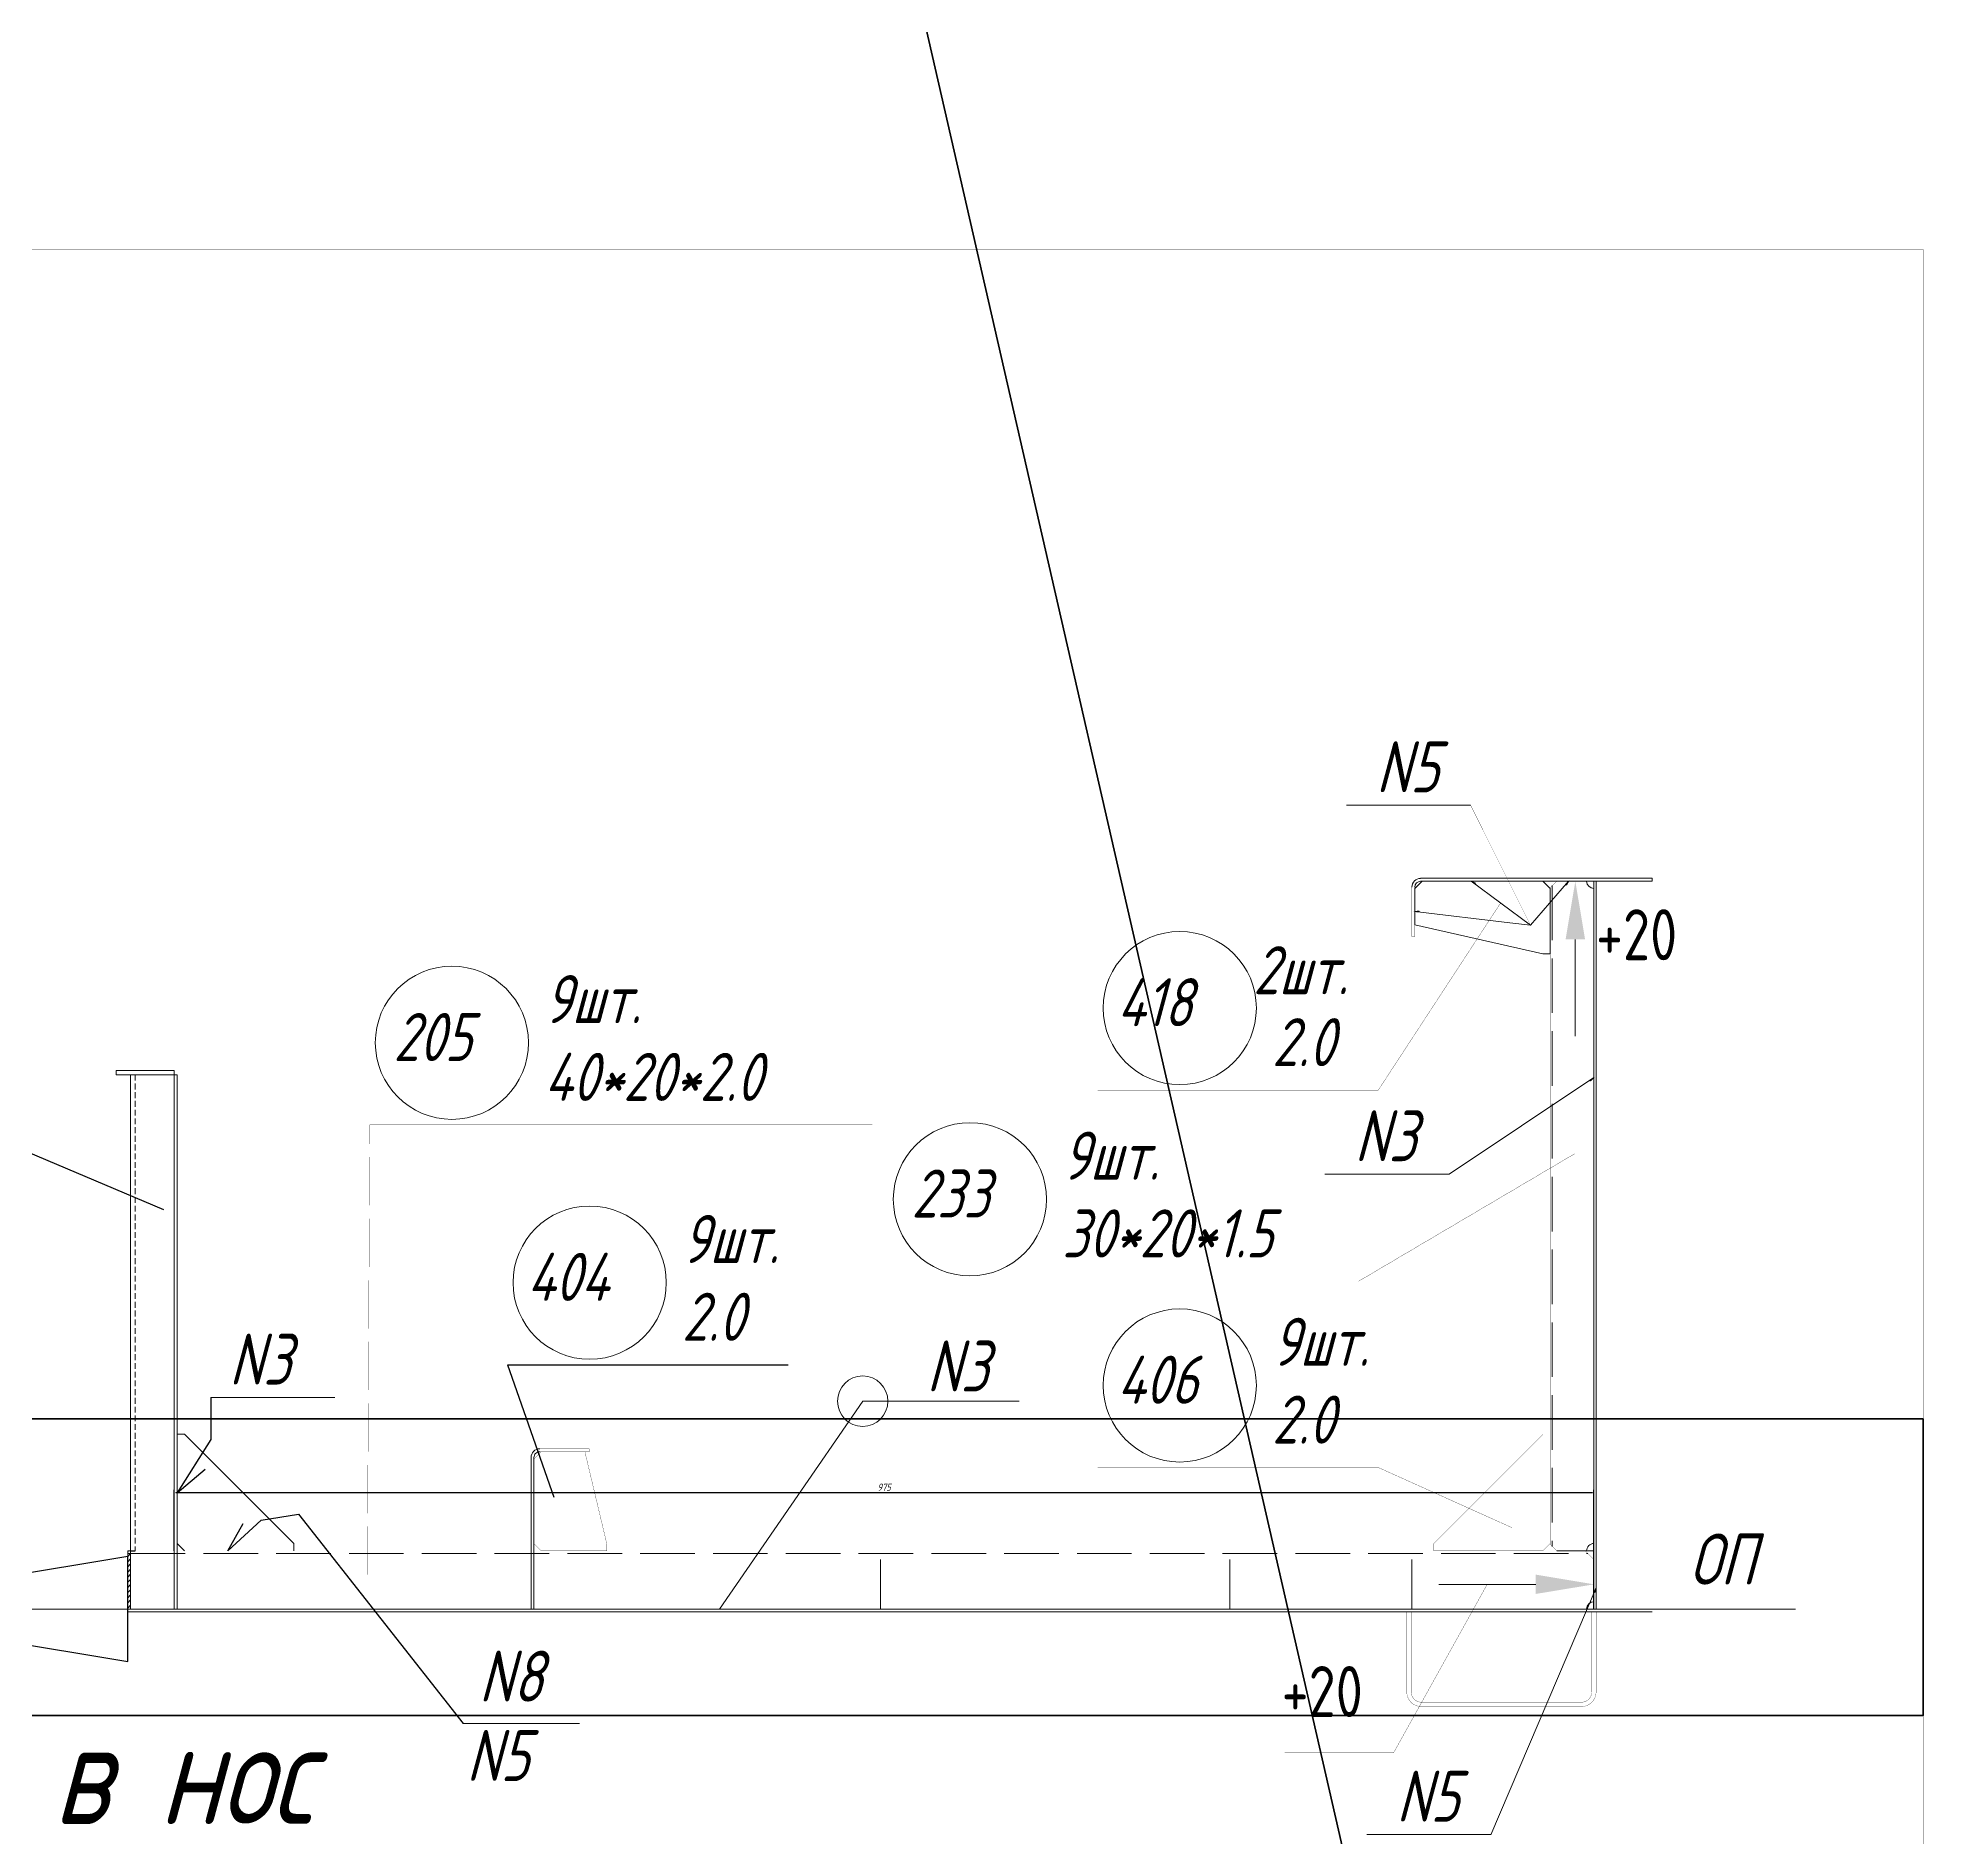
# Model space of a CAD drawing. Header units: millimetres. Extents: x 77380 to 135900, y -26587 to 17301.
# Drawn here: x 126146 to 127459, y 2933 to 4169 of the extents above; entities that cross this region are included whole.
import ezdxf

# ---------------------------------------------------------------- set-up
doc = ezdxf.new("R2010")
doc.units = ezdxf.units.MM
for name, pattern in [('K5LT32768', [0]), ('K5LT32769', [50, 37.5, -12.5]), ('K5LT32770', [0]), ('K5LT32772', [0]), ('K5LT32773', [50, 37.5, -12.5]), ('K5LT32780', [0]), ('K5LT32784', [850.2, 600, -125, 0.2, -125]), ('K5LT32789', [340.2, 240, -50, 0.2, -50]), ('K5LT32790', [0]), ('K5LT32831', [0]), ('K5LT32835', [0]), ('K5LT_DASHED', [6, 4, -2]), ('K5LT_THIN', [0])]:
    doc.linetypes.add(name, pattern=pattern)
doc.layers.add('РАЗМЕРЫ', color=3, linetype='Continuous', lineweight=25)
doc.styles.add('KDIMTEXTSTYLE', font='GOST_AU.SHX', dxfattribs={"width": 0.96, "oblique": 15, "height": 5})
doc.styles.add('KTEXTSTYLE', font='GOST_AU.SHX', dxfattribs={"width": 0.96, "height": 5})
doc.dimstyles.new('KDIMSTYLE (1.00)', dxfattribs={"dimtxt": 5, "dimasz": 1, "dimexe": 2, "dimexo": 0, "dimgap": 1, "dimtad": 1, "dimtxsty": 'KDIMTEXTSTYLE', "dimsah": 1, "dimcen": 0, "dimdle": 1, "dimadec": 0, "dimazin": 0, "dimtfac": 0.667, "dimtmove": 0, "dimatfit": 3, "dimfxl": 1, "dimtvp": 1, "dimtolj": 1, "dimtzin": 0, "dimarcsym": 0})

# ---------------------------------------------------------------- blocks, each defined once
blk = doc.blocks.new('U93')
blk.add_hatch(color=7).paths.add_polyline_path([(126663.1, 18180.4), (126649.7, 18180.4), (126656.4, 18220.4)])
at = {"color": 7, "linetype": 'K5LT32831', "lineweight": 9}
blk.add_line((126656.4, 18180.4), (126656.4, 18113.9), dxfattribs=at)
blk = doc.blocks.new('U96')
blk.add_hatch(color=7).paths.add_polyline_path([(126629.2, 17730.8), (126629.2, 17744.1), (126669.2, 17737.4)])
at = {"color": 7, "linetype": 'K5LT32831', "lineweight": 9}
blk.add_line((126629.2, 17737.4), (126562.6, 17737.4), dxfattribs=at)
blk = doc.blocks.new('U118')
at = {"color": 7, "linetype": 'K5LT_THIN', "lineweight": 18}
for p, q in [((126569.7, 18019.1), (126669.2, 18085.5)), ((126669.2, 18085.5), (126665.8, 18083.3))]:
    blk.add_line(p, q, dxfattribs=at)
at = {"color": 7, "linetype": 'K5LT32835', "lineweight": 18}
for p, q in [((126666.7, 18083.7), (126666.7, 18083.9)), ((126666.7, 18083.8), (126666.7, 18083.8)), ((126667.3, 18083.7), (126666.7, 18083.8)), ((126667.4, 18083.7), (126666.7, 18083.8)), ((126667.3, 18083.6), (126666.7, 18083.7)), ((126666.8, 18083.6), (126666.9, 18084)), ((126666.8, 18083.7), (126666.8, 18083.9)), ((126667.4, 18083.8), (126666.8, 18083.9)), ((126667.5, 18083.8), (126666.8, 18083.9)), ((126667.2, 18083.5), (126666.8, 18083.6)), ((126667.2, 18083.5), (126666.8, 18083.6)), ((126666.9, 18083.4), (126667, 18084.1)), ((126666.9, 18083.5), (126667, 18084)), ((126667.5, 18083.9), (126666.9, 18084)), ((126667.1, 18083.4), (126666.9, 18083.5)), ((126667.1, 18083.4), (126666.9, 18083.4)), ((126667, 18083.3), (126667.2, 18084.2)), ((126667, 18083.4), (126667.1, 18084.1)), ((126667.6, 18083.9), (126667, 18084)), ((126667, 18083.3), (126667, 18083.3)), ((126667.1, 18083.4), (126667.3, 18084.2)), ((126667.6, 18084), (126667.1, 18084.1)), ((126667.7, 18084), (126667.1, 18084.1)), ((126667.2, 18083.5), (126667.3, 18084.3)), ((126667.8, 18084.1), (126667.2, 18084.2)), ((126667.3, 18083.7), (126667.5, 18084.4)), ((126667.3, 18083.6), (126667.4, 18084.3)), ((126667.8, 18084.1), (126667.3, 18084.2)), ((126667.4, 18083.8), (126667.6, 18084.4)), ((126667.9, 18084.2), (126667.4, 18084.3)), ((126667.9, 18084.2), (126667.4, 18084.3)), ((126667.5, 18083.8), (126667.6, 18084.5)), ((126668, 18084.3), (126667.5, 18084.4)), ((126667.6, 18083.9), (126667.7, 18084.5)), ((126668, 18084.4), (126667.6, 18084.4)), ((126667.7, 18084), (126667.8, 18084.6)), ((126667.7, 18084.1), (126667.9, 18084.6)), ((126668.1, 18084.4), (126667.7, 18084.5)), ((126668.1, 18084.5), (126667.7, 18084.5)), ((126667.8, 18084.2), (126667.9, 18084.7)), ((126668.2, 18084.5), (126667.8, 18084.6)), ((126667.9, 18084.2), (126668, 18084.7)), ((126668.2, 18084.6), (126667.9, 18084.6)), ((126668, 18084.3), (126668.1, 18084.8)), ((126668.3, 18084.6), (126668, 18084.7)), ((126668.3, 18084.7), (126668, 18084.7)), ((126668.1, 18084.4), (126668.2, 18084.8)), ((126668.4, 18084.7), (126668.1, 18084.8)), ((126668.2, 18084.5), (126668.2, 18084.9)), ((126668.2, 18084.6), (126668.3, 18084.9)), ((126668.5, 18084.8), (126668.2, 18084.8)), ((126668.3, 18084.6), (126668.4, 18085)), ((126668.5, 18084.8), (126668.3, 18084.9)), ((126668.6, 18084.9), (126668.3, 18084.9)), ((126668.4, 18084.7), (126668.5, 18085)), ((126668.6, 18084.9), (126668.4, 18085)), ((126668.5, 18084.8), (126668.5, 18085.1)), ((126668.7, 18085), (126668.5, 18085)), ((126668.6, 18085), (126668.7, 18085.2)), ((126668.6, 18084.9), (126668.6, 18085.1)), ((126668.7, 18085.1), (126668.6, 18085.1)), ((126668.8, 18085.1), (126668.6, 18085.1)), ((126668.7, 18085), (126668.8, 18085.2)), ((126668.8, 18085.2), (126668.7, 18085.2)), ((126668.8, 18085.1), (126668.8, 18085.3)), ((126668.9, 18085.2), (126668.8, 18085.2)), ((126668.9, 18085.2), (126668.9, 18085.3)), ((126668.9, 18085.3), (126668.9, 18085.3)), ((126669, 18085.3), (126668.9, 18085.3)), ((126669, 18085.3), (126669, 18085.4)), ((126669, 18085.4), (126669, 18085.4)), ((126669, 18085.4), (126669, 18085.4)), ((126669.1, 18085.5), (126669.1, 18085.5)), ((126669.1, 18085.4), (126669.1, 18085.4))]:
    blk.add_line(p, q, dxfattribs=at)
at = {"color": 7, "linetype": 'K5LT32835', "const_width": 0.18}
blk.add_lwpolyline([(126666.7, 18083.8), (126669.2, 18085.5), (126667, 18083.3)], close=True, dxfattribs=at)
blk = doc.blocks.new('U124')
at = {"color": 7, "linetype": 'K5LT_THIN', "lineweight": 18}
for p, q in [((126598.4, 17565.4), (126670.7, 17735)), ((126670.7, 17735), (126669.1, 17731.3))]:
    blk.add_line(p, q, dxfattribs=at)
at = {"color": 7, "linetype": 'K5LT32835', "lineweight": 18}
for p, q in [((126670.2, 17732.6), (126669.5, 17732.3)), ((126670.1, 17732.5), (126669.5, 17732.3)), ((126669.6, 17732.1), (126669.5, 17732.4)), ((126670.1, 17732.4), (126669.5, 17732.2)), ((126669.6, 17732.2), (126669.5, 17732.3)), ((126669.5, 17732.2), (126669.5, 17732.2)), ((126670.2, 17732.8), (126669.6, 17732.6)), ((126670.2, 17732.7), (126669.6, 17732.4)), ((126670.2, 17732.7), (126669.6, 17732.5)), ((126669.7, 17732.1), (126669.6, 17732.5)), ((126669.8, 17732.1), (126669.6, 17732.5)), ((126670.1, 17732.4), (126669.6, 17732.2)), ((126670.2, 17733), (126669.7, 17732.7)), ((126670.3, 17733), (126669.7, 17732.8)), ((126670.2, 17732.9), (126669.7, 17732.7)), ((126670, 17732), (126669.7, 17732.8)), ((126670, 17732), (126669.7, 17732.7)), ((126669.9, 17732), (126669.7, 17732.6)), ((126670.1, 17732.3), (126669.7, 17732.1)), ((126670.3, 17733.3), (126669.8, 17733.1)), ((126670.3, 17733.2), (126669.8, 17733)), ((126670.3, 17733.1), (126669.8, 17732.9)), ((126670.1, 17732.2), (126669.8, 17733)), ((126670.1, 17732.3), (126669.8, 17733)), ((126670.1, 17732.1), (126669.8, 17732.9)), ((126670.1, 17732.2), (126669.8, 17732.1)), ((126670.3, 17733.4), (126669.9, 17733.2)), ((126670.2, 17732.7), (126669.9, 17733.3)), ((126670.3, 17733.3), (126669.9, 17733.2)), ((126670.2, 17732.6), (126669.9, 17733.2)), ((126670.1, 17732.5), (126669.9, 17733.1)), ((126670, 17732.1), (126669.9, 17732)), ((126670.1, 17732.1), (126669.9, 17732.1)), ((126670.4, 17733.6), (126670, 17733.4)), ((126670.4, 17733.6), (126670, 17733.5)), ((126670.2, 17732.9), (126670, 17733.5)), ((126670.2, 17733), (126670, 17733.5)), ((126670.3, 17733.5), (126670, 17733.3)), ((126670.2, 17732.8), (126670, 17733.4)), ((126670, 17732), (126670, 17732)), ((126670.4, 17733.9), (126670.1, 17733.7)), ((126670.3, 17733.4), (126670.1, 17733.8)), ((126670.4, 17733.8), (126670.1, 17733.7)), ((126670.3, 17733.2), (126670.1, 17733.7)), ((126670.4, 17733.7), (126670.1, 17733.6)), ((126670.3, 17733.1), (126670.1, 17733.6)), ((126670.5, 17734.1), (126670.2, 17734)), ((126670.5, 17734), (126670.2, 17733.9)), ((126670.3, 17733.5), (126670.2, 17733.9)), ((126670.4, 17733.6), (126670.2, 17733.9)), ((126670.4, 17733.9), (126670.2, 17733.8)), ((126670.5, 17734.3), (126670.3, 17734.2)), ((126670.4, 17733.9), (126670.3, 17734.2)), ((126670.5, 17734.2), (126670.3, 17734.1)), ((126670.5, 17734.2), (126670.3, 17734.2)), ((126670.4, 17733.8), (126670.3, 17734.1)), ((126670.4, 17733.7), (126670.3, 17734)), ((126670.5, 17734.5), (126670.4, 17734.4)), ((126670.6, 17734.5), (126670.4, 17734.5)), ((126670.5, 17734.1), (126670.4, 17734.4)), ((126670.5, 17734.3), (126670.4, 17734.4)), ((126670.5, 17734.4), (126670.4, 17734.3)), ((126670.5, 17734), (126670.4, 17734.3)), ((126670.6, 17734.6), (126670.5, 17734.7)), ((126670.6, 17734.7), (126670.5, 17734.6)), ((126670.6, 17734.5), (126670.5, 17734.6)), ((126670.6, 17734.6), (126670.5, 17734.6)), ((126670.5, 17734.4), (126670.5, 17734.5)), ((126670.6, 17734.8), (126670.6, 17734.9)), ((126670.6, 17734.9), (126670.6, 17734.9)), ((126670.6, 17734.9), (126670.6, 17734.9)), ((126670.6, 17734.7), (126670.6, 17734.8)), ((126670.6, 17734.8), (126670.6, 17734.7)), ((126670.6, 17734.8), (126670.6, 17734.8))]:
    blk.add_line(p, q, dxfattribs=at)
at = {"color": 7, "linetype": 'K5LT32835', "const_width": 0.18}
blk.add_lwpolyline([(126669.5, 17732.2), (126670.7, 17735), (126670, 17732)], close=True, dxfattribs=at)
blk = doc.blocks.new('U126')
at = {"color": 7, "linetype": 'K5LT32835', "lineweight": 18}
for p, q in [((126546.1, 18199.6), (126546.1, 18199.6)), ((126546.1, 18199.6), (126546.2, 18199.6)), ((126546.2, 18199.6), (126546.2, 18199.6)), ((126546.2, 18199.6), (126546.2, 18199.6)), ((126546.4, 18199.6), (126546.3, 18199.6)), ((126546.3, 18199.6), (126546.3, 18199.6)), ((126546.5, 18199.7), (126546.4, 18199.6)), ((126546.4, 18199.6), (126546.4, 18199.6)), ((126546.6, 18199.7), (126546.5, 18199.6)), ((126546.5, 18199.7), (126546.6, 18199.6)), ((126546.5, 18199.7), (126546.5, 18199.6)), ((126546.8, 18199.7), (126546.6, 18199.6)), ((126546.7, 18199.7), (126546.6, 18199.6)), ((126546.6, 18199.7), (126546.7, 18199.5)), ((126546.9, 18199.7), (126546.7, 18199.5)), ((126546.7, 18199.7), (126546.8, 18199.5)), ((126547, 18199.7), (126546.8, 18199.5)), ((126546.8, 18199.7), (126547, 18199.5)), ((126546.8, 18199.7), (126546.9, 18199.5)), ((126547.1, 18199.7), (126546.9, 18199.5)), ((126546.9, 18199.7), (126547.1, 18199.5)), ((126547.3, 18199.7), (126547, 18199.5)), ((126547, 18199.7), (126547.1, 18199.5)), ((126547.4, 18199.7), (126547.1, 18199.5)), ((126547.1, 18199.7), (126547.3, 18199.5)), ((126547.1, 18199.7), (126547.2, 18199.5)), ((126547.5, 18199.7), (126547.2, 18199.5)), ((126547.2, 18199.7), (126547.4, 18199.5)), ((126547.6, 18199.7), (126547.3, 18199.5)), ((126547.3, 18199.7), (126547.5, 18199.5)), ((126547.8, 18199.8), (126547.4, 18199.5)), ((126547.7, 18199.8), (126547.4, 18199.5)), ((126547.4, 18199.7), (126547.7, 18199.4)), ((126547.4, 18199.7), (126547.6, 18199.4)), ((126547.9, 18199.8), (126547.5, 18199.4)), ((126547.5, 18199.7), (126547.8, 18199.4)), ((126548.1, 18199.8), (126547.6, 18199.4)), ((126547.6, 18199.7), (126547.9, 18199.4)), ((126548.2, 18199.8), (126547.7, 18199.4)), ((126547.7, 18199.8), (126548, 18199.4)), ((126547.7, 18199.7), (126547.9, 18199.4)), ((126548.3, 18199.8), (126547.8, 18199.4)), ((126547.8, 18199.8), (126548.1, 18199.4)), ((126548.4, 18199.8), (126547.9, 18199.4)), ((126547.9, 18199.8), (126548.2, 18199.4)), ((126548.5, 18199.8), (126548, 18199.4)), ((126548, 18199.8), (126548.3, 18199.4)), ((126548.6, 18199.8), (126548.1, 18199.4)), ((126548.1, 18199.8), (126548.5, 18199.3)), ((126548.1, 18199.8), (126548.4, 18199.3)), ((126548.7, 18199.8), (126548.2, 18199.4)), ((126548.2, 18199.8), (126548.6, 18199.3)), ((126549, 18199.9), (126548.3, 18199.4)), ((126548.9, 18199.8), (126548.3, 18199.4)), ((126548.3, 18199.8), (126548.7, 18199.3)), ((126549.1, 18199.9), (126548.4, 18199.3)), ((126548.4, 18199.8), (126548.8, 18199.3)), ((126548.4, 18199.8), (126548.7, 18199.3)), ((126549.1, 18199.8), (126548.5, 18199.3)), ((126548.5, 18199.8), (126548.9, 18199.3)), ((126548.6, 18199.8), (126549, 18199.3)), ((126549.1, 18199.7), (126548.6, 18199.3)), ((126548.7, 18199.8), (126549.1, 18199.4)), ((126548.7, 18199.8), (126549.1, 18199.3)), ((126549.1, 18199.6), (126548.7, 18199.3)), ((126548.8, 18199.8), (126549.1, 18199.5)), ((126549.1, 18199.5), (126548.8, 18199.3)), ((126548.9, 18199.8), (126549.1, 18199.6)), ((126549.1, 18199.4), (126548.9, 18199.3)), ((126549, 18199.9), (126549.1, 18199.8)), ((126549, 18199.9), (126549.1, 18199.7)), ((126549.1, 18199.4), (126549, 18199.3)), ((126549.1, 18199.9), (126549.1, 18199.9)), ((126549.1, 18199.3), (126549.1, 18199.3))]:
    blk.add_line(p, q, dxfattribs=at)
at = {"color": 7, "linetype": 'K5LT_THIN', "lineweight": 18}
for p, q in [((126546.1, 18199.6), (126550, 18199.2)), ((126611.4, 18191.9), (126546.1, 18199.6))]:
    blk.add_line(p, q, dxfattribs=at)
at = {"color": 7, "linetype": 'K5LT32835', "const_width": 0.18}
blk.add_lwpolyline([(126549.1, 18199.3), (126546.1, 18199.6), (126549.1, 18199.9)], close=True, dxfattribs=at)
blk = doc.blocks.new('U127')
at = {"color": 7, "linetype": 'K5LT32835', "lineweight": 18}
for p, q in [((126585, 18220.4), (126584.9, 18220.4)), ((126585.1, 18220.4), (126585, 18220.4)), ((126585, 18220.4), (126585.1, 18220.3)), ((126585, 18220.4), (126585, 18220.4)), ((126585.2, 18220.3), (126585.1, 18220.3)), ((126585.1, 18220.3), (126585.1, 18220.3)), ((126585.3, 18220.3), (126585.2, 18220.3)), ((126585.2, 18220.3), (126585.2, 18220.2)), ((126585.4, 18220.2), (126585.2, 18220.2)), ((126585.3, 18220.3), (126585.3, 18220.2)), ((126585.5, 18220.2), (126585.3, 18220.2)), ((126585.3, 18220.2), (126585.3, 18220.1)), ((126585.4, 18220.2), (126585.4, 18220.1)), ((126585.7, 18220.1), (126585.4, 18220)), ((126585.6, 18220.1), (126585.4, 18220.1)), ((126585.5, 18220.2), (126585.6, 18220)), ((126585.5, 18220.2), (126585.5, 18220)), ((126585.8, 18220), (126585.5, 18220)), ((126585.6, 18220.1), (126585.6, 18219.9)), ((126585.9, 18220), (126585.6, 18219.9)), ((126585.7, 18220.1), (126585.8, 18219.8)), ((126585.7, 18220.1), (126585.7, 18219.9)), ((126586.1, 18219.9), (126585.7, 18219.8)), ((126586, 18219.9), (126585.7, 18219.9)), ((126585.8, 18220), (126585.8, 18219.8)), ((126586.2, 18219.8), (126585.8, 18219.8)), ((126585.9, 18220), (126586, 18219.6)), ((126585.9, 18220), (126585.9, 18219.7)), ((126586.3, 18219.8), (126585.9, 18219.7)), ((126586, 18219.9), (126586.1, 18219.6)), ((126586.5, 18219.7), (126586, 18219.6)), ((126586.4, 18219.7), (126586, 18219.7)), ((126586.1, 18219.9), (126586.1, 18219.5)), ((126586.6, 18219.6), (126586.1, 18219.6)), ((126586.2, 18219.9), (126586.2, 18219.5)), ((126586.2, 18219.8), (126586.3, 18219.4)), ((126586.7, 18219.6), (126586.2, 18219.5)), ((126586.8, 18219.5), (126586.2, 18219.5)), ((126586.3, 18219.8), (126586.4, 18219.4)), ((126586.9, 18219.5), (126586.3, 18219.4)), ((126586.4, 18219.8), (126586.4, 18219.3)), ((126586.4, 18219.7), (126586.5, 18219.3)), ((126587, 18219.4), (126586.4, 18219.4)), ((126586.5, 18219.7), (126586.6, 18219.2)), ((126587.1, 18219.4), (126586.5, 18219.3)), ((126587.2, 18219.3), (126586.5, 18219.2)), ((126586.6, 18219.7), (126586.6, 18219.2)), ((126586.6, 18219.6), (126586.7, 18219.1)), ((126587.3, 18219.3), (126586.6, 18219.2)), ((126586.7, 18219.6), (126586.8, 18219.1)), ((126587.5, 18219.2), (126586.7, 18219.1)), ((126587.4, 18219.2), (126586.7, 18219.1)), ((126586.8, 18219.6), (126586.9, 18219)), ((126586.8, 18219.5), (126586.9, 18218.9)), ((126587.6, 18219.2), (126586.8, 18219)), ((126586.9, 18219.5), (126587, 18218.9)), ((126587.6, 18219.1), (126586.9, 18219)), ((126587, 18219.5), (126587.1, 18218.8)), ((126587.6, 18219), (126587, 18218.9)), ((126587.5, 18218.9), (126587, 18218.9)), ((126587.1, 18219.4), (126587.2, 18218.7)), ((126587.1, 18219.4), (126587.1, 18218.8)), ((126587.5, 18218.9), (126587.1, 18218.8)), ((126587.2, 18219.4), (126587.3, 18218.7)), ((126587.4, 18218.8), (126587.2, 18218.8)), ((126587.3, 18219.3), (126587.4, 18218.8)), ((126587.3, 18219.3), (126587.4, 18218.7)), ((126587.3, 18218.7), (126587.3, 18218.7)), ((126587.4, 18218.7), (126587.3, 18218.7)), ((126587.4, 18219.3), (126587.5, 18218.8)), ((126587.5, 18219.2), (126587.6, 18219)), ((126587.5, 18219.2), (126587.5, 18218.9)), ((126587.6, 18219.2), (126587.6, 18219.1)), ((126587.7, 18219.1), (126587.7, 18219.1))]:
    blk.add_line(p, q, dxfattribs=at)
at = {"color": 7, "linetype": 'K5LT_THIN', "lineweight": 18}
for p, q in [((126584.9, 18220.4), (126588.1, 18218.1)), ((126625.6, 18190.2), (126584.9, 18220.4))]:
    blk.add_line(p, q, dxfattribs=at)
at = {"color": 7, "linetype": 'K5LT32835', "const_width": 0.18}
blk.add_lwpolyline([(126587.3, 18218.7), (126584.9, 18220.4), (126587.7, 18219.1)], close=True, dxfattribs=at)
blk = doc.blocks.new('U128')
at = {"color": 7, "linetype": 'K5LT_THIN', "lineweight": 18}
for p, q in [((126625.6, 18190.2), (126651.8, 18220.4)), ((126651.8, 18220.4), (126649.2, 18217.4))]:
    blk.add_line(p, q, dxfattribs=at)
at = {"color": 7, "linetype": 'K5LT32835', "lineweight": 18}
for p, q in [((126650.6, 18218.3), (126649.9, 18218.2)), ((126649.9, 18218.2), (126649.9, 18218.2)), ((126650, 18218.1), (126649.9, 18218.2)), ((126650.6, 18218.2), (126649.9, 18218.1)), ((126650.7, 18218.4), (126650, 18218.3)), ((126650, 18218.1), (126650, 18218.3)), ((126650.6, 18218.3), (126650, 18218.3)), ((126650.5, 18218.1), (126650, 18218.1)), ((126650.7, 18218.5), (126650.1, 18218.4)), ((126650.8, 18218.5), (126650.1, 18218.5)), ((126650.1, 18218), (126650.1, 18218.4)), ((126650.2, 18217.9), (126650.1, 18218.4)), ((126650.5, 18218.1), (126650.1, 18218)), ((126650.5, 18218), (126650.1, 18218)), ((126650.3, 18217.8), (126650.2, 18218.6)), ((126650.8, 18218.6), (126650.2, 18218.5)), ((126650.2, 18217.9), (126650.2, 18218.5)), ((126650.4, 18217.9), (126650.2, 18217.9)), ((126650.4, 18217.8), (126650.3, 18218.7)), ((126650.8, 18218.7), (126650.3, 18218.6)), ((126650.9, 18218.7), (126650.3, 18218.7)), ((126650.4, 18217.9), (126650.3, 18217.8)), ((126650.3, 18217.8), (126650.3, 18217.8)), ((126650.9, 18218.9), (126650.4, 18218.8)), ((126650.5, 18218), (126650.4, 18218.8)), ((126650.9, 18218.8), (126650.4, 18218.7)), ((126650.4, 18217.9), (126650.4, 18218.7)), ((126650.5, 18218.1), (126650.5, 18218.9)), ((126650.6, 18218.2), (126650.5, 18218.9)), ((126651, 18218.9), (126650.5, 18218.9)), ((126651.1, 18219.1), (126650.6, 18219)), ((126650.6, 18218.3), (126650.6, 18219)), ((126651, 18219), (126650.6, 18219)), ((126651.1, 18219.2), (126650.7, 18219.2)), ((126650.7, 18218.4), (126650.7, 18219.1)), ((126650.8, 18218.5), (126650.7, 18219.1)), ((126651.1, 18219.1), (126650.7, 18219.1)), ((126650.9, 18218.7), (126650.8, 18219.3)), ((126651.2, 18219.3), (126650.8, 18219.2)), ((126650.8, 18218.6), (126650.8, 18219.2)), ((126651, 18218.9), (126650.9, 18219.4)), ((126651.2, 18219.4), (126650.9, 18219.4)), ((126650.9, 18218.8), (126650.9, 18219.3)), ((126651.2, 18219.3), (126650.9, 18219.3)), ((126651, 18219), (126651, 18219.5)), ((126651.3, 18219.5), (126651, 18219.4)), ((126651.3, 18219.5), (126651, 18219.5)), ((126651.4, 18219.7), (126651.1, 18219.6)), ((126651.1, 18219.2), (126651.1, 18219.6)), ((126651.4, 18219.6), (126651.1, 18219.6)), ((126651.1, 18219.1), (126651.1, 18219.5)), ((126651.2, 18219.3), (126651.2, 18219.7)), ((126651.3, 18219.4), (126651.2, 18219.7)), ((126651.4, 18219.7), (126651.2, 18219.7)), ((126651.5, 18219.9), (126651.3, 18219.8)), ((126651.3, 18219.5), (126651.3, 18219.8)), ((126651.5, 18219.8), (126651.3, 18219.8)), ((126651.6, 18220), (126651.4, 18220)), ((126651.4, 18219.6), (126651.4, 18219.9)), ((126651.4, 18219.7), (126651.4, 18219.9)), ((126651.6, 18219.9), (126651.4, 18219.9)), ((126651.5, 18219.9), (126651.5, 18220.1)), ((126651.5, 18219.8), (126651.5, 18220)), ((126651.6, 18220), (126651.5, 18220)), ((126651.7, 18220.2), (126651.6, 18220.2)), ((126651.6, 18220), (126651.6, 18220.1)), ((126651.7, 18220.1), (126651.6, 18220.1)), ((126651.7, 18220.2), (126651.7, 18220.3)), ((126651.8, 18220.3), (126651.7, 18220.3)), ((126651.7, 18220.1), (126651.7, 18220.2)), ((126651.7, 18220.2), (126651.7, 18220.2)), ((126651.8, 18220.4), (126651.8, 18220.4)), ((126651.8, 18220.4), (126651.8, 18220.4)), ((126651.8, 18220.3), (126651.8, 18220.3))]:
    blk.add_line(p, q, dxfattribs=at)
at = {"color": 7, "linetype": 'K5LT32835', "const_width": 0.18}
blk.add_lwpolyline([(126649.9, 18218.2), (126651.8, 18220.4), (126650.3, 18217.8)], close=True, dxfattribs=at)
blk = doc.blocks.new('U211')
at = {"color": 7, "linetype": 'K5LT32780', "const_width": 0.18}
for points in [[(118535.3, 12764.4), (126945.3, 12764.4), (126945.3, 18704.4), (118535.3, 18704.4)], [(118735.3, 12814.4), (126895.3, 12814.4), (126895.3, 18654.4), (118735.3, 18654.4)]]:
    blk.add_lwpolyline(points, close=True, dxfattribs=at)
blk = doc.blocks.new('*D715')
at = {"layer": 'Defpoints', "color": 0}
for p in [(127214.2, 3170.4), (126239.2, 3130.5), (127214.2, 3090.4)]:
    blk.add_point(p, dxfattribs=at)
at = {"layer": 'РАЗМЕРЫ', "color": 0, "lineweight": -2}
for p, q in [((126239.2, 3130.5), (126239.2, 3172.4)), ((126240.2, 3170.4), (127213.2, 3170.4)), ((127214.2, 3090.4), (127214.2, 3172.4))]:
    blk.add_line(p, q, dxfattribs=at)
at = {"layer": 'РАЗМЕРЫ', "color": 0}
for points in [[(126240.2, 3170.6), (126240.2, 3170.3), (126239.2, 3170.4)], [(127213.2, 3170.3), (127213.2, 3170.6), (127214.2, 3170.4)]]:
    blk.add_solid(points, dxfattribs=at)
at = {"layer": 'РАЗМЕРЫ', "color": 0, "insert": (126726.7, 3174.1), "char_height": 5, "attachment_point": 5, "style": 'KDIMTEXTSTYLE'}
blk.add_mtext('\\A1;975', dxfattribs=at)

msp = doc.modelspace()

# ---------------------------------------------------------------- linework, layer by layer
at = {"color": 7, "linetype": 'K5LT32780', "lineweight": 18}
for p, q in [((127129.505, 3642.564), (127044.187, 3642.564)), ((127114.717, 3389.116), (127029.398, 3389.116)), ((126264.234, 3235.673), (126349.552, 3235.673)), ((126712.017, 3233.212), (126819.539, 3233.212)), ((126509.169, 3011.839), (126437.488, 3011.839)), ((127143.451, 2935.435), (127058.133, 2935.435))]:
    msp.add_line(p, q, dxfattribs=at)
at = {"color": 2, "linetype": 'K5LT32770', "lineweight": 18, "true_color": 0xffff00}
for p, q in [((127096.199, 3590.432), (127091.198, 3585.432)), ((127091.198, 3585.432), (127091.198, 3560.432)), ((127179.2, 3590.432), (127111.2, 3590.432)), ((127184.2, 3585.432), (127179.2, 3590.432)), ((127184.2, 3540.432), (127184.2, 3585.432)), ((127091.198, 3560.432), (127179.2, 3540.432)), ((127179.2, 3540.432), (127184.2, 3540.432))]:
    msp.add_line(p, q, dxfattribs=at)
at = {"color": 3, "linetype": 'K5LT32768', "lineweight": 18, "true_color": 0x00ff00}
for p, q in [((127095.199, 3592.432), (127254.2, 3592.432)), ((127095.199, 3590.432), (127254.2, 3590.432)), ((127214.2, 3590.432), (127188.7, 3590.432)), ((127214.2, 3130.433), (127214.2, 3590.432)), ((127214.2, 3090.432), (127214.2, 3590.432)), ((127215.7, 3090.432), (127215.7, 3590.432)), ((126484.2, 3090.432), (126484.2, 3194.506)), ((126486.2, 3090.432), (126486.2, 3194.506)), ((127188.7, 3130.433), (127214.2, 3130.433)), ((127214.2, 3124.432), (127214.2, 3090.432)), ((127254.2, 3090.432), (126207.201, 3090.432)), ((127214.2, 3090.432), (126207.201, 3090.432)), ((127254.2, 3088.433), (126207.201, 3088.433))]:
    msp.add_line(p, q, dxfattribs=at)
at = {"color": 3, "linetype": 'K5LT32769', "lineweight": 18, "true_color": 0x00ff00}
msp.add_line((127185.645, 3587.378), (127185.645, 3133.487), dxfattribs=at)
at = {"color": 7, "linetype": 'K5LT_THIN', "lineweight": 18}
for p, q in [((127254.2, 3592.432), (127254.2, 3590.432)), ((127156.423, 3561.846), (127170.69, 3560.149)), ((126199.201, 3457.432), (126199.201, 3460.432)), ((126199.201, 3460.432), (126239.201, 3460.432)), ((126199.201, 3457.432), (126239.201, 3457.432)), ((126199.201, 3457.432), (126241.201, 3457.432)), ((126234.201, 3460.432), (126204.201, 3460.432)), ((126209.201, 3457.432), (126209.201, 3090.432)), ((126209.201, 3457.432), (126239.201, 3457.432)), ((126209.201, 3457.432), (126239.201, 3457.432)), ((126209.201, 3457.432), (126209.201, 3130.432)), ((126239.201, 3460.432), (126239.201, 3457.432)), ((126239.201, 3457.432), (126239.201, 3090.432)), ((126241.201, 3457.432), (126239.201, 3457.432)), ((126239.201, 3457.432), (126239.201, 3130.432)), ((126241.201, 3457.432), (126241.201, 3130.432)), ((126712.017, 3233.212), (126613.724, 3090.432)), ((126246.201, 3210.499), (126241.201, 3210.499)), ((126241.201, 3210.499), (126241.201, 3135.432)), ((126241.201, 3210.499), (126241.201, 3130.499)), ((126246.201, 3210.499), (126241.201, 3210.499)), ((126321.201, 3135.477), (126246.201, 3210.499)), ((126321.201, 3135.477), (126246.201, 3210.499)), ((126207.201, 3090.432), (126207.201, 3130.432)), ((126209.201, 3130.432), (126207.201, 3130.432)), ((126207.201, 3090.432), (126207.201, 3130.432)), ((126209.201, 3130.432), (126207.201, 3130.432)), ((126207.201, 3130.432), (126209.201, 3130.432)), ((126207.201, 3130.432), (126207.201, 3090.432)), ((126212.201, 3130.432), (126209.201, 3130.432)), ((126212.201, 3130.432), (126209.201, 3130.432)), ((126209.201, 3090.432), (126209.201, 3130.432)), ((126209.201, 3090.432), (126209.201, 3130.432)), ((126209.201, 3130.432), (126209.201, 3090.432)), ((126209.201, 3130.432), (126209.201, 3090.432)), ((126239.201, 3090.432), (126239.201, 3130.432)), ((126239.201, 3130.432), (126239.201, 3090.432)), ((126239.201, 3090.432), (126239.201, 3128.432)), ((126241.201, 3135.432), (126246.201, 3130.435)), ((126241.201, 3090.499), (126241.201, 3130.499)), ((126241.201, 3090.432), (126241.201, 3130.432)), ((126241.201, 3090.499), (126241.201, 3130.432)), ((126241.201, 3128.432), (126241.201, 3090.432)), ((126321.201, 3130.477), (126321.201, 3135.477)), ((126321.201, 3130.477), (126321.201, 3135.477)), ((126239.2, 3090.432), (126239.2, 3124.432)), ((126724.203, 3090.432), (125504.201, 3090.432)), ((126437.488, 3011.839), (126517.52, 3011.839))]:
    msp.add_line(p, q, dxfattribs=at)
msp.add_line((125959.616, 3480.092), (126231.688, 3364.969))
at = {"color": 7, "linetype": 'K5LT_DASHED', "lineweight": 18}
for p, q in [((126212.201, 3457.432), (126212.201, 3130.432)), ((126212.201, 3457.432), (126212.201, 3130.432)), ((126207.201, 3128.505), (126209.201, 3128.505))]:
    msp.add_line(p, q, dxfattribs=at)
at = {"color": 1, "linetype": 'K5LT32772', "true_color": 0xff0000}
for q in [(126660.836, 3258.276), (126499.758, 3167.366)]:
    msp.add_line((126468.123, 3258.276), q, dxfattribs=at)
at = {"color": 7}
for p, q in [((126264.234, 3235.673), (126264.234, 3206.797)), ((126264.234, 3206.797), (126241.201, 3170.286)), ((126241.201, 3170.286), (126260.364, 3186.445)), ((126275.953, 3130.505), (126298.893, 3151.588)), ((126298.893, 3151.588), (126324.387, 3155.559)), ((126324.387, 3155.559), (126437.488, 3011.839)), ((126275.953, 3130.505), (126286.553, 3149.1)), ((126207.201, 3130.002), (126207.631, 3130.432)), ((126207.201, 3126.467), (126209.201, 3128.467)), ((126207.201, 3122.931), (126209.201, 3124.931)), ((126207.201, 3119.396), (126209.201, 3121.396)), ((126207.201, 3115.86), (126209.201, 3117.86)), ((126207.201, 3112.325), (126209.201, 3114.325)), ((126207.201, 3108.789), (126209.201, 3110.789)), ((126207.201, 3105.254), (126209.201, 3107.254)), ((126207.201, 3101.718), (126209.201, 3103.718)), ((126207.201, 3098.183), (126209.201, 3100.183)), ((126207.201, 3094.647), (126209.201, 3096.647)), ((126207.201, 3091.111), (126209.201, 3093.111))]:
    msp.add_line(p, q, dxfattribs=at)
at = {"color": 7, "linetype": 'K5LT_THIN'}
for p, q in [((126207.201, 3126.583), (125776.201, 3054.281)), ((125776.201, 3126.583), (126207.201, 3054.282)), ((126207.201, 3054.282), (126207.201, 3126.583)), ((126209.201, 3130.505), (126212.201, 3130.505))]:
    msp.add_line(p, q, dxfattribs=at)
at = {"color": 1, "linetype": 'K5LT32773', "lineweight": 18, "true_color": 0xff0000}
msp.add_line((126209.201, 3128.505), (127210.128, 3128.505), dxfattribs=at)
at = {"color": 3, "linetype": 'K5LT32789', "lineweight": 18, "true_color": 0x00ff00}
for p, q in [((126239.2, 3090.432), (126239.2, 3124.432)), ((126724.201, 3090.432), (126724.201, 3124.432)), ((126964.2, 3090.432), (126964.2, 3124.432)), ((127089.2, 3090.432), (127089.2, 3124.432))]:
    msp.add_line(p, q, dxfattribs=at)
at = {"color": 1, "linetype": 'K5LT32784', "lineweight": 18, "true_color": 0xff0000}
msp.add_line((126207.201, 3090.433), (127352.584, 3090.433), dxfattribs=at)
at = {"color": 2, "lineweight": 100}
msp.add_lwpolyline([(122411.445, -36.02), (126209.614, 6562.066), (127060.551, 2843.458)], dxfattribs=at)
at = {"color": 7, "linetype": 'K5LT32780', "const_width": 0.18}
for points in [[(127044.187, 3642.564), (127129.505, 3642.564), (127170.69, 3560.149)], [(127001.815, 2991.636), (127076.615, 2991.636), (127140.938, 3107.433)]]:
    msp.add_lwpolyline(points, dxfattribs=at)
at = {"color": 1, "linetype": 'K5LT32772', "true_color": 0xff0000, "const_width": 0.18}
for points in [[(127089.2, 3586.359), (127089.2, 3552.432), (127091.198, 3552.432), (127091.198, 3586.359)], [(126873.414, 3446.913), (127066.128, 3446.913), (127150.259, 3575.643)], [(126718.57, 3423.053), (126373.469, 3423.053), (126371.765, 3108.365)], [(126729.272, 3315.532), (127052.5, 3315.532), (127201.045, 3403.217)], [(126873.414, 3187.635), (127066.128, 3187.635), (127157.911, 3146.334)], [(126209.201, 3130.505), (127208.127, 3130.505), (127214.2, 3124.432)]]:
    msp.add_lwpolyline(points, dxfattribs=at)
at = {"color": 3, "linetype": 'K5LT32768', "true_color": 0x00ff00, "const_width": 0.18}
for points in [[(127188.7, 3590.432), (127184.145, 3585.878), (127184.145, 3134.987), (127188.7, 3130.433)], [(126490.2, 3200.506), (126524.128, 3200.506), (126524.128, 3198.505), (126490.2, 3198.505)]]:
    msp.add_lwpolyline(points, dxfattribs=at)
at = {"color": 6, "lineweight": 100}
msp.add_lwpolyline([(124712.65, 3221.129), (127440.299, 3221.129), (127440.299, 3017.252), (124712.65, 3017.252)], close=True, dxfattribs=at)
at = {"color": 2, "linetype": 'K5LT32770', "true_color": 0xffff00, "const_width": 0.18}
for points in [[(127179.2, 3130.433), (127104.2, 3130.433), (127104.2, 3135.432), (127179.2, 3210.432), (127184.2, 3210.432), (127184.2, 3135.432), (127179.2, 3130.433)], [(126486.2, 3135.432), (126486.2, 3193.432), (126491.201, 3198.433), (126521.201, 3198.433), (126536.2, 3135.432), (126536.2, 3130.433), (126491.201, 3130.433), (126486.2, 3135.432)]]:
    msp.add_lwpolyline(points, dxfattribs=at)
at = {"color": 8, "linetype": 'K5LT32790', "true_color": 0x808080, "const_width": 0.18}
msp.add_lwpolyline([(127212.7, 3088.433), (127212.7, 3033.433, -0.41421356), (127205.7, 3026.433), (127095.7, 3026.433, -0.41421356), (127088.7, 3033.433), (127088.7, 3088.433), (127085.7, 3088.433), (127085.7, 3033.433, 0.41421356), (127095.7, 3023.433), (127205.7, 3023.433, 0.41421356), (127215.7, 3033.433), (127215.7, 3088.433)], format="xyb", close=True, dxfattribs=at)
at = {"color": 1, "linetype": 'K5LT32772', "lineweight": 18, "true_color": 0xff0000}
for centre in [(126929.774, 3503.274), (126429.829, 3479.413), (126785.633, 3371.891), (126524.483, 3314.636), (126929.774, 3243.996)]:
    msp.add_circle(centre, 52.603, dxfattribs=at)
at = {"color": 7, "linetype": 'K5LT_THIN', "lineweight": 18}
msp.add_circle((126712.017, 3233.212), 17.315, dxfattribs=at)
at = {"color": 3, "linetype": 'K5LT32768', "lineweight": 18, "true_color": 0x00ff00}
for centre, radius, start, end in [((127095.199, 3586.359), 6, 89.998352, 180.001648), ((127095.199, 3586.358), 4.001, 89.999329, 179.989746), ((127214.2, 3590.432), 5.001, 180.002472, 269.997528), ((126490.2, 3194.506), 6, 89.998352, 180.001648), ((126490.2, 3194.507), 3.999, 89.993202, 180.006805), ((127214.2, 3130.433), 5, 89.99501, 179.996246), ((127214.2, 3090.432), 5.001, 90.002472, 179.997528)]:
    msp.add_arc(centre, radius, start, end, dxfattribs=at)

# ---------------------------------------------------------------- block references
for name in ['U211', 'U127', 'U128', 'U93', 'U126', 'U118', 'U96', 'U124']:
    msp.add_blockref(name, (545.046, -14630.011))

# ---------------------------------------------------------------- texts
at = {"color": 7, "char_height": 2.5, "attachment_point": 1, "style": 'KTEXTSTYLE'}
for s, insert in [('\\H3.5;\\W0.965;\\Q15;\\Q15;\\H35.00;N5', (127064.505, 3686.417)), ('\\H3.5;\\W0.965;\\Q15;\\Q0;\\H35.00;+20', (127215.64, 3571.142)), ('\\H3.5;\\W0.965;\\Q15;\\Q15;\\H33.00;2шт.', (126980.18, 3545.795)), ('\\H3.5;\\W0.965;\\Q15;\\Q15;\\H33.00;9шт.', (126493.234, 3525.935)), ('\\H3.5;\\W0.965;\\Q15;\\Q15;\\H33.00;{\\c255;418}', (126886.658, 3523.749)), ('\\H3.5;\\W0.965;\\Q15;\\Q15;\\H33.00;{\\c255;205}', (126389.693, 3499.889)), ('\\H3.5;\\W0.965;\\Q15;\\Q15;\\H33.00;{\\c255;2.0}', (126993.179, 3496.352)), ('\\H3.5;\\W0.965;\\Q15;\\Q15;\\H33.00;{\\c255;40*20*2.0}', (126493.234, 3472.492)), ('\\H3.5;\\W0.965;\\Q15;\\Q15;\\H35.00;N3', (127049.717, 3432.969)), ('\\H3.5;\\W0.965;\\Q15;\\Q15;\\H33.00;9шт.', (126849.038, 3418.413)), ('\\H3.5;\\W0.965;\\Q15;\\Q15;\\H33.00;{\\c255;233}', (126745.497, 3392.367)), ('\\H3.5;\\W0.965;\\Q15;\\Q15;\\H33.00;9шт.', (126587.888, 3361.157)), ('\\H3.5;\\W0.965;\\Q15;\\Q15;\\H33.00;{\\c255;30*20*1.5}', (126849.038, 3364.97)), ('\\H3.5;\\W0.965;\\Q15;\\Q15;\\H33.00;{\\c255;404}', (126481.367, 3335.112)), ('\\H3.5;\\W0.965;\\Q15;\\Q15;\\H33.00;{\\c255;2.0}', (126587.888, 3307.714)), ('\\H3.5;\\W0.965;\\Q15;\\Q15;\\H33.00;9шт.', (126993.18, 3290.517)), ('\\H3.5;\\W0.965;\\Q15;\\Q15;\\H35.00;N3', (126276.734, 3279.525)), ('\\H3.5;\\W0.965;\\Q15;\\Q15;\\H35.00;N3', (126755.83, 3274.831)), ('\\H3.5;\\W0.965;\\Q15;\\Q15;\\H33.00;{\\c255;406}', (126886.658, 3264.471)), ('\\H3.5;\\W0.965;\\Q15;\\Q15;\\H33.00;{\\c255;2.0}', (126993.179, 3237.074)), ('\\H3.5;\\W0.965;\\Q15;\\Q15;\\H35.00;ОП', (127279.727, 3142.194)), ('{\\H14x;\\Q15;\\W0.965;N8}', (126448.369, 3061.767)), ('\\H3.5;\\W0.965;\\Q15;\\Q0;\\H35.00;+20', (126999.75, 3051.268)), ('\\H3.5;\\W0.965;\\Q15;\\Q15;\\H70.00;17шп. см. в нос', (125824.957, 3012.731)), ('{\\H14x;\\Q15;\\W0.965;N5}', (126439.76, 3007.281)), ('\\H3.5;\\W0.965;\\Q15;\\Q15;\\H35.00;N5', (127078.451, 2979.287))]:
    msp.add_mtext(s, dxfattribs=dict(at, insert=insert))

# ---------------------------------------------------------------- dimensions: what is measured, and where the dimension line sits
at = {"layer": 'РАЗМЕРЫ'}
dim = msp.add_linear_dim(base=(127214.2, 3170.433), p1=(126239.201, 3130.505), p2=(127214.2, 3090.433), dimstyle='KDIMSTYLE (1.00)', override={"dimlfac": 1, "dimtxsty": 'KDIMTEXTSTYLE', "dimsah": 1, "dimtolj": 1}, dxfattribs=at)
dim.commit()
dim.dimension.update_dxf_attribs({"geometry": '*D715', "text_midpoint": (126726.7, 3174.077)})

doc.saveas('drawing.dxf')
